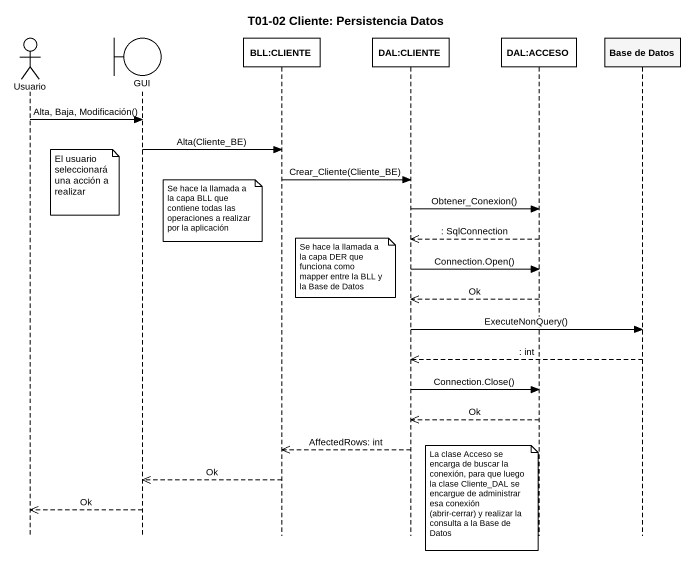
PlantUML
@startuml
title T01-02 Cliente: Persistencia Datos
hide footbox
actor Usuario
boundary GUI
participant "BLL:CLIENTE" as BLL_CLIENTE
participant "DAL:CLIENTE" as DAL_CLIENTE
participant "DAL:ACCESO" as DAL_ACCESO
participant "Base de Datos" as Base_de_Datos #F5F5F5

Usuario -> GUI : Alta, Baja, Modificación()
GUI -> BLL_CLIENTE : Alta(Cliente_BE)
BLL_CLIENTE -> DAL_CLIENTE : Crear_Cliente(Cliente_BE)
note right of Usuario : El usuario seleccionará una acción a realizar
DAL_CLIENTE -> DAL_ACCESO : Obtener_Conexion()
note left of BLL_CLIENTE : Se hace la llamada a la capa BLL que contiene todas las operaciones a realizar por la aplicación
DAL_ACCESO -->> DAL_CLIENTE : : SqlConnection
note right of BLL_CLIENTE : Se hace la llamada a la capa DER que funciona como mapper entre la BLL y la Base de Datos
DAL_CLIENTE -> DAL_ACCESO : Connection.Open()
DAL_ACCESO -->> DAL_CLIENTE : Ok
DAL_CLIENTE -> Base_de_Datos : ExecuteNonQuery()
Base_de_Datos -->> DAL_CLIENTE : : int
DAL_CLIENTE -> DAL_ACCESO : Connection.Close()
DAL_ACCESO -->> DAL_CLIENTE : Ok
DAL_CLIENTE -->> BLL_CLIENTE : AffectedRows: int
BLL_CLIENTE -->> GUI : Ok
note left of DAL_ACCESO : La clase Acceso se encarga de buscar la conexión, para que luego la clase Cliente_DAL se encargue de administrar esa conexión (abrir-cerrar) y realizar la consulta a la Base de Datos
GUI -->> Usuario : Ok
@enduml
